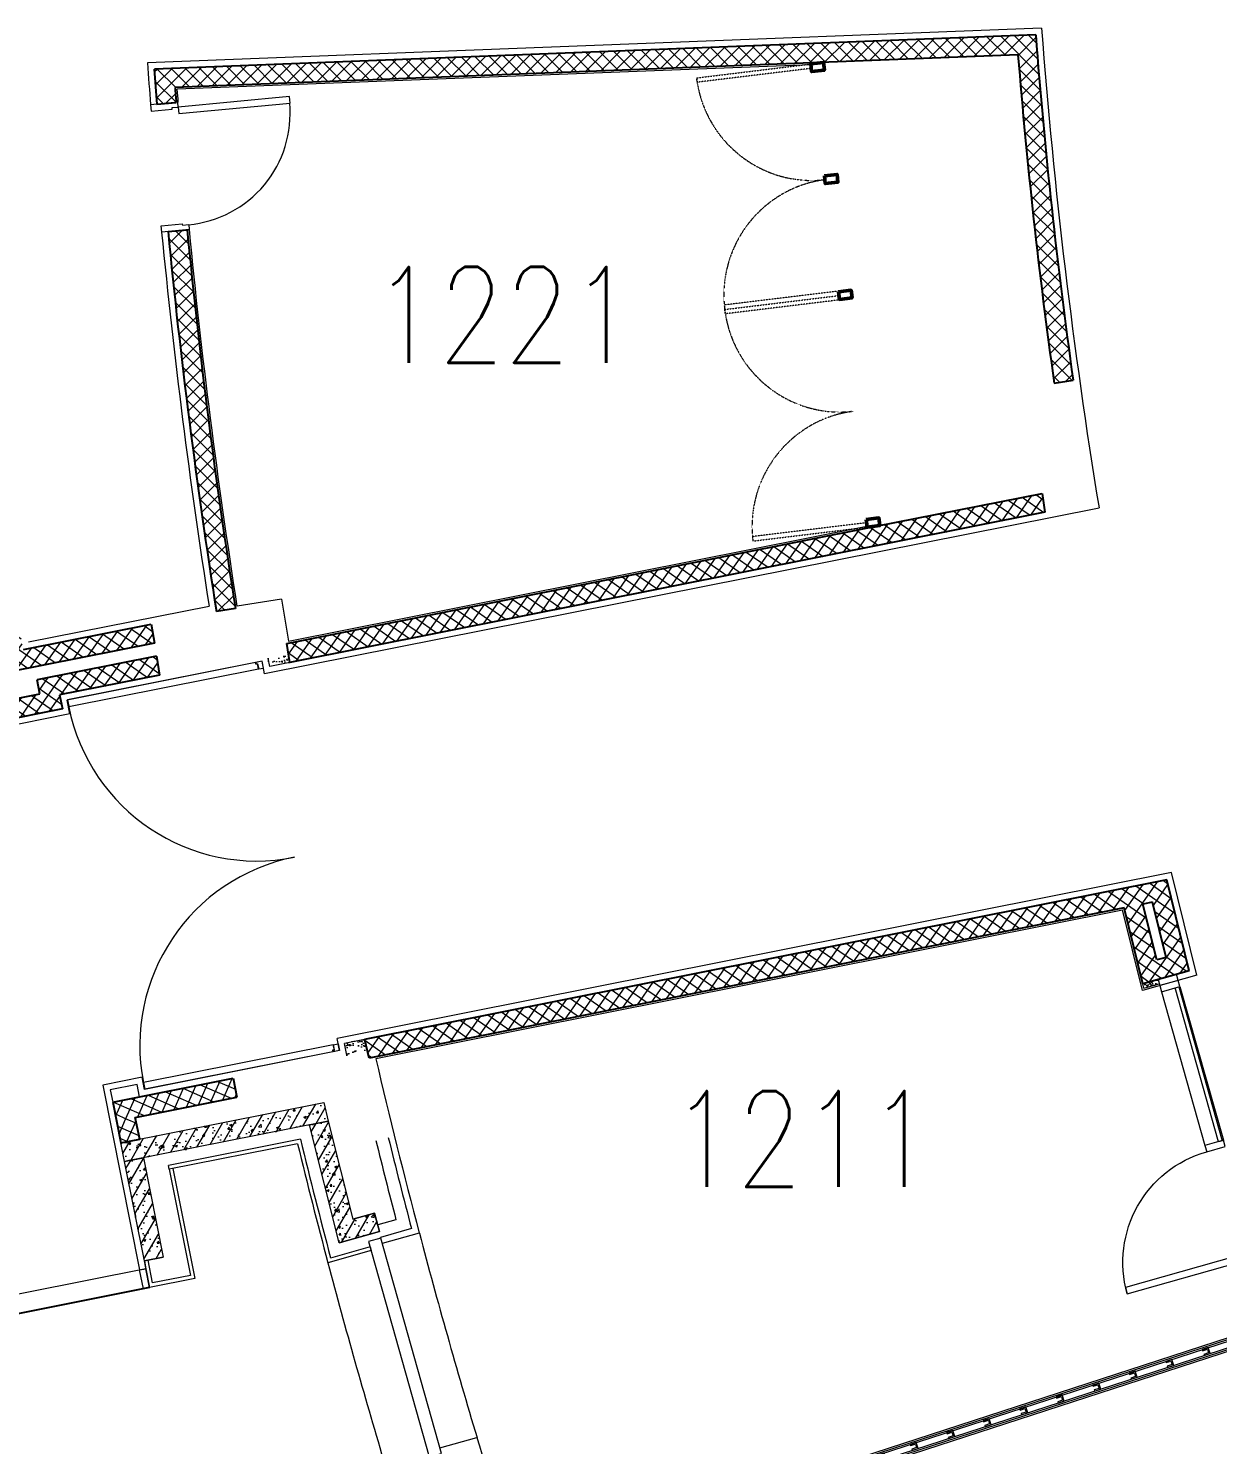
# Model space of a CAD drawing. Header units: inches. Extents: x 13084 to 220150, y 6494 to 167180.
# Drawn here: x 37007 to 46302, y 79286 to 90360 of the extents above; entities that cross this region are included whole.
import ezdxf
from ezdxf.enums import TextEntityAlignment as Align

# ---------------------------------------------------------------- set-up
doc = ezdxf.new("R2010")
doc.units = ezdxf.units.IN
doc.header["$MEASUREMENT"] = 0
doc.linetypes.add('Ground Floor$0$HIDDEN', pattern=[0.375, 0.25, -0.125])
for name, color, linetype, lineweight in [('Ground Floor$0$A-G23-M-Stairs-Concrete', 251, 'Continuous', 25), ('Ground Floor$0$A-G250-G-Walls-Low-Level', 8, 'Continuous', 15), ('Ground Floor$0$A-G250-G-Walls-Precast-Concrete', 7, 'Continuous', 15), ('Ground Floor$0$A-G250-M-Walls-Blockwork', 7, 'Continuous', 25), ('Ground Floor$0$A-G250-M-Walls-Concrete', 7, 'Continuous', 20), ('Ground Floor$0$A-G250-M-Walls-Plasterboard-Partition', 7, 'Continuous', 15), ('Ground Floor$0$A-G252-H-Internal-Walls', 251, 'Continuous', 9), ('Ground Floor$0$A-G262-H-Precast-Panel', 251, 'Continuous', 5), ('Ground Floor$0$A-G312-M-Metal-Cladding', 251, 'Continuous', 9), ('Ground Floor$0$A-G312-M-Wall-Cladding-Panel', 7, 'Continuous', 9), ('Ground Floor$0$A-G312-M-Wall-Finish-Plaster', 7, 'Continuous', 15), ('Ground Floor$0$A-G321-M-Window', 251, 'Continuous', 9), ('Ground Floor$0$A-G322-M-Door', 251, 'Continuous', 15), ('Ground Floor$0$A-G4-M-Furniture-Built-In', 251, 'Continuous', 9), ('Ground Floor$0$Z-Z001-S-Room-Name-Identification-250', 7, 'Continuous', 15)]:
    doc.layers.add(name, color=color, linetype=linetype, lineweight=lineweight)
doc.styles.add('Ground Floor$0$Tag-RomanS', font='romans.shx', dxfattribs={"width": 0.8})
pattern_1 = [(55, (31615.24, 164129.57), (-65.02019, 45.52763), []), (145, (31615.24, 164129.57), (-45.52763, -65.02019), [])]
pattern_2 = [(140, (31615.24, 164129.57), (4.781726, 54.6554), [5.715, -62.865]), (85, (31615.24, 164129.57), (-57.316993, -10.572848), [4.572, -50.292]), (190.451, (31615.637, 164134.124), (-52.535006, 44.08275), [4.857, -53.427]), (136.1842, (31600, 164129.57), (12.6127, 81.32371), [8.5725, -94.2975]), (186.6356, (31601.05, 164136.35), (-74.22767, 71.22127), [7.2855, -80.1405]), (81.184, (31600, 164129.57), (-74.227535, 71.22138), [6.858, -75.438]), (111, (31603.81, 164137.19), (30.679656, 45.484464), [5.715, -62.865]), (56, (31603.81, 164137.19), (-55.25639, 18.54061), [4.572, -50.292]), (161.4514, (31606.365, 164140.98), (-24.576857, 64.024947), [4.857, -53.427]), (127.5, (31615.239, 164129.57), (-25.3665117, 0.926581), [0, -49.6824, 0, -51.054, 0, -50.4825]), (97.5, (31615.24, 164129.57), (-30.054172, 20.045899), [0, -29.1084, 0, -48.5394, 0, -19.2405]), (57.5, (31615.239, 164112.577), (1.718623, 40.6771786), [0, -19.05, 0, -59.436, 0, -78.867]), (47.5, (31615.24, 164104.957), (-7.627947, 44.438754), [0, -24.765, 0, -39.4716, 0, -56.007])]
pattern_3 = [(50, (31615.24, 164129.57), (182.18467, -15.93909), [19.05, -209.55]), (355, (31615.24, 164129.57), (-35.24283, 191.05664), [15.24, -167.64]), (100.451, (31630.42, 164128.24), (146.9425, 175.1167), [16.19, -178.09]), (46.1842, (31615.24, 164180.37), (271.07904, -42.0423), [28.575, -314.325]), (96.6356, (31637.83, 164176.87), (237.4042, 247.42556), [24.285, -267.135]), (351.184, (31615.24, 164180.37), (237.4046, 247.4251), [22.86, -251.46]), (21, (31640.64, 164167.67), (151.61488, -102.26552), [19.05, -209.55]), (326, (31640.64, 164167.67), (61.80203, 184.18797), [15.24, -167.64]), (71.4514, (31653.27, 164159.15), (213.4165, 81.92286), [16.19, -178.09]), (37.5, (31615.24, 164129.57), (3.088603, 84.55504), [0, -165.608, 0, -170.18, 0, -168.275]), (7.5, (31615.24, 164129.57), (66.81966, 100.18057), [0, -97.028, 0, -161.798, 0, -64.135]), (327.5, (31558.6, 164129.57), (135.590595, -5.728744), [0, -63.5, 0, -198.12, 0, -262.89]), (317.5, (31533.2, 164129.57), (148.12918, 25.42649), [0, -82.55, 0, -131.572, 0, -186.69])]
pattern_4 = [(60, (31615.24, 164129.57), (-68.74077, 39.6875), [])]
pattern_5 = [(45, (31615.24, 164129.57), (-56.1266, 56.1266), []), (135, (31615.24, 164129.57), (-56.1266, -56.1266), [])]
pattern_6 = [(140, (31615.24, 164129.57), (7.96954, 91.092334), [9.525, -104.775]), (85, (31615.24, 164129.57), (-95.52832, -17.62141), [7.62, -83.82]), (190.451, (31615.9, 164137.16), (-87.55834, 73.47125), [8.095, -89.045]), (136.1842, (31589.84, 164129.57), (21.02116, 135.53952), [14.2875, -157.1625]), (186.6356, (31591.59, 164140.86), (-123.71278, 118.70212), [12.1425, -133.5675]), (81.184, (31589.84, 164129.57), (-123.71256, 118.7023), [11.43, -125.73]), (111, (31596.19, 164142.27), (51.13276, 75.80744), [9.525, -104.775]), (56, (31596.19, 164142.27), (-92.09398, 30.90101), [7.62, -83.82]), (161.4514, (31600.45, 164148.59), (-40.96143, 106.70825), [8.095, -89.045]), (127.5, (31615.24, 164129.57), (-42.27752, 1.544302), [0, -82.804, 0, -85.09, 0, -84.1375]), (97.5, (31615.24, 164129.57), (-50.090287, 33.409831), [0, -48.514, 0, -80.899, 0, -32.0675]), (57.5, (31615.24, 164101.25), (2.864372, 67.795298), [0, -31.75, 0, -99.06, 0, -131.445]), (47.5, (31615.24, 164088.55), (-12.713246, 74.06459), [0, -41.275, 0, -65.786, 0, -93.345])]

# ---------------------------------------------------------------- blocks, each defined once
blk = doc.blocks.new('Ground Floor$0$tag-roomname')
at = {"lineweight": 18, "ltscale": 0.01, "style": 'Ground Floor$0$Tag-RomanS', "width": 0.8}
blk.add_attdef('ROOM_NO_2', text='', height=3, dxfattribs=at).set_placement((0, 1.612), align=Align.MIDDLE_CENTER)
at = {"linetype": 'ByBlock', "lineweight": 13, "ltscale": 0.01, "style": 'Ground Floor$0$Tag-RomanS', "width": 0.8, "flags": 1}
for tag, p in [('ROOM_NAME_1', (0, -2.288)), ('AREA', (0, -5.744))]:
    blk.add_attdef(tag, text='', height=2.8, dxfattribs=at).set_placement(p, align=Align.MIDDLE_CENTER)
blk = doc.blocks.new('Ground Floor$0$FIRE DOOR 3100mm')
at = {"layer": 'Ground Floor$0$A-G322-M-Door', "linetype": 'Continuous'}
for p, q in [((-3089, -52, 0), (-3103, -52, 0)), ((-3089, -40, 0), (-3089, -52, 0)), ((-13, -41, 0), (-13, -53, 0)), ((-13, -53, 0), (1, -53, 0))]:
    blk.add_line(p, q, dxfattribs=at)
at = {"layer": 'Ground Floor$0$A-G322-M-Door'}
for p, q in [((-3103, -52, 0), (-3103, -1551, 0)), ((-3049, -40, 0), (-3089, -40, 0)), ((-3049, -40, 0), (-3049, -1551, 0)), ((-53, -41, 0), (-13, -41, 0)), ((-53, -41, 0), (-53, -1552, 0)), ((1, -53, 0), (1, -1552, 0)), ((-3049, -1551, 0), (-3103, -1551, 0)), ((-3102, -1551, 0), (-3052, -1551, 0)), ((-53, -1552, 0), (1, -1552, 0)), ((0, -1552, 0), (-50, -1552, 0))]:
    blk.add_line(p, q, dxfattribs=at)
at = {"layer": 'Ground Floor$0$A-G322-M-Door', "elevation": 0}
for points in [[(-3049, -38), (-3049, 0), (-3103, 0), (-3103, -50), (-3091, -50), (-3091, -38), (-3049, -38)], [(-53, -39), (-53, -1), (1, -1), (1, -51), (-11, -51), (-11, -39), (-53, -39)]]:
    blk.add_lwpolyline(points, dxfattribs=at)
at = {"layer": 'Ground Floor$0$A-G322-M-Door'}
for centre, start, end in [((-3051, -51, 0), 270.0847, 0.0108), ((-50, -51, 0), 179.9653, 269.8919)]:
    blk.add_arc(centre, 1501, start, end, dxfattribs=at)
blk = doc.blocks.new('Ground Floor$0$Door1-faculty offices-2300')
at = {"layer": 'Ground Floor$0$A-G321-M-Window', "elevation": 0}
blk.add_lwpolyline([(50, -65), (1300, -65), (1300, -35), (50, -35)], close=True, dxfattribs=at)
at = {"layer": 'Ground Floor$0$A-G322-M-Door'}
for p, q in [((50, 75), (1300, 75)), ((50, -75), (1300, -75))]:
    blk.add_line(p, q, dxfattribs=at)
at = {"layer": 'Ground Floor$0$A-G322-M-Door', "elevation": 0}
for points in [[(2200, 975), (2250, 975), (2250, 75), (2200, 75)], [(50, 75), (50, -75), (0, -75), (0, 75)], [(1350, 75), (1350, -75), (1300, -75), (1300, 75)], [(2300, 75), (2300, -75), (2250, -75), (2250, 75)]]:
    blk.add_lwpolyline(points, close=True, dxfattribs=at)
at = {"layer": 'Ground Floor$0$A-G322-M-Door'}
blk.add_arc((2250, 75), 900, 90, 180, dxfattribs=at)
blk = doc.blocks.new('Ground Floor$0$Part Frame3')
at = {"extrusion": (-4.90887e-13, -3.28e-13, -1)}
for p, q in [((0, 100), (6015, 100)), ((0, 0), (6015, 0))]:
    blk.add_line(p, q, dxfattribs=at)
for p, q in [((0, 100), (0, 0)), ((6015, 100), (6015, 0))]:
    blk.add_line(p, q)
at = {"extrusion": (-4.90887e-13, -2.8924e-12, -1)}
for p, q in [((0, 87), (6015, 87, 0)), ((0, 75), (6015, 75, 0)), ((6015, 25, 0), (0, 25)), ((6015, 12, 0), (0, 12))]:
    blk.add_line(p, q, dxfattribs=at)
at = {"extrusion": (-4.90887e-13, -3.28e-13, -1), "elevation": 0}
for points in [[(0, 25), (0, 75), (-50, 75), (-50, 65), (-10, 65), (-10, 35), (-50, 35), (-50, 25)], [(-300, 25), (-300, 75), (-350, 75), (-350, 65), (-310, 65), (-310, 35), (-350, 35), (-350, 25)], [(-600, 25), (-600, 75), (-650, 75), (-650, 65), (-610, 65), (-610, 35), (-650, 35), (-650, 25)], [(-900, 25), (-900, 75), (-950, 75), (-950, 65), (-910, 65), (-910, 35), (-950, 35), (-950, 25)], [(-1200, 25), (-1200, 75), (-1250, 75), (-1250, 65), (-1210, 65), (-1210, 35), (-1250, 35), (-1250, 25)], [(-1500, 25), (-1500, 75), (-1550, 75), (-1550, 65), (-1510, 65), (-1510, 35), (-1550, 35), (-1550, 25)], [(-1800, 25), (-1800, 75), (-1850, 75), (-1850, 65), (-1810, 65), (-1810, 35), (-1850, 35), (-1850, 25)], [(-2100, 25), (-2100, 75), (-2150, 75), (-2150, 65), (-2110, 65), (-2110, 35), (-2150, 35), (-2150, 25)], [(-2400, 25), (-2400, 75), (-2450, 75), (-2450, 65), (-2410, 65), (-2410, 35), (-2450, 35), (-2450, 25)], [(-2700, 25), (-2700, 75), (-2750, 75), (-2750, 65), (-2710, 65), (-2710, 35), (-2750, 35), (-2750, 25)], [(-3000, 25), (-3000, 75), (-3050, 75), (-3050, 65), (-3010, 65), (-3010, 35), (-3050, 35), (-3050, 25)]]:
    blk.add_lwpolyline(points, close=True, dxfattribs=at)
at = {"extrusion": (4.90887e-13, -3.28e-13, -1), "elevation": 0}
for points in [[(-3315, 25), (-3315, 75), (-3265, 75), (-3265, 65), (-3305, 65), (-3305, 35), (-3265, 35), (-3265, 25)], [(-3615, 25), (-3615, 75), (-3565, 75), (-3565, 65), (-3605, 65), (-3605, 35), (-3565, 35), (-3565, 25)], [(-3915, 25), (-3915, 75), (-3865, 75), (-3865, 65), (-3905, 65), (-3905, 35), (-3865, 35), (-3865, 25)], [(-4215, 25), (-4215, 75), (-4165, 75), (-4165, 65), (-4205, 65), (-4205, 35), (-4165, 35), (-4165, 25)], [(-4515, 25), (-4515, 75), (-4465, 75), (-4465, 65), (-4505, 65), (-4505, 35), (-4465, 35), (-4465, 25)], [(-4815, 25), (-4815, 75), (-4765, 75), (-4765, 65), (-4805, 65), (-4805, 35), (-4765, 35), (-4765, 25)], [(-5115, 25), (-5115, 75), (-5065, 75), (-5065, 65), (-5105, 65), (-5105, 35), (-5065, 35), (-5065, 25)], [(-5415, 25), (-5415, 75), (-5365, 75), (-5365, 65), (-5405, 65), (-5405, 35), (-5365, 35), (-5365, 25)], [(-5715, 25), (-5715, 75), (-5665, 75), (-5665, 65), (-5705, 65), (-5705, 35), (-5665, 35), (-5665, 25)], [(-6015, 25), (-6015, 75), (-5965, 75), (-5965, 65), (-6005, 65), (-6005, 35), (-5965, 35), (-5965, 25)]]:
    blk.add_lwpolyline(points, close=True, dxfattribs=at)
blk = doc.blocks.new('Ground Floor$0$cb-b')
at = {"layer": 'Ground Floor$0$A-G4-M-Furniture-Built-In', "linetype": 'Ground Floor$0$HIDDEN', "ltscale": 0.25, "elevation": 0}
for points in [[(0, 100), (35, 100), (35, 999), (0, 999)], [(1824, 100), (1789, 100), (1789, 999), (1824, 999)], [(1824, 100), (1859, 100), (1859, 999), (1824, 999)], [(3648, 100), (3613, 100), (3613, 999), (3648, 999)]]:
    blk.add_lwpolyline(points, close=True, dxfattribs=at)
at = {"layer": 'Ground Floor$0$A-G4-M-Furniture-Built-In', "lineweight": 50, "ltscale": 0.02}
blk.add_lwpolyline([(60, 100), (0, 100), (0, 0), (60, 0)], close=True, dxfattribs=at)
at = {"layer": 'Ground Floor$0$A-G4-M-Furniture-Built-In', "lineweight": 50, "ltscale": 0.02, "elevation": 0}
for points in [[(1854, 100), (1794, 100), (1794, 0), (1854, 0)], [(2766, 100), (2706, 100), (2706, 0), (2766, 0)], [(3648, 100), (3588, 100), (3588, 0), (3648, 0)]]:
    blk.add_lwpolyline(points, close=True, dxfattribs=at)
at = {"layer": 'Ground Floor$0$A-G4-M-Furniture-Built-In', "linetype": 'Ground Floor$0$HIDDEN', "ltscale": 0.25}
for centre, start, end in [((2, 89, 0), 0.71, 90.1202), ((1822, 89, 0), 89.8798, 179.29), ((1826, 89, 0), 0.71, 90.1202), ((3646, 89, 0), 89.8798, 179.29)]:
    blk.add_arc(centre, 910, start, end, dxfattribs=at)

msp = doc.modelspace()

# ---------------------------------------------------------------- hatches: boundary and pattern name
at = {"layer": 'Ground Floor$0$A-G252-H-Internal-Walls'}
h = msp.add_hatch(dxfattribs=at)
h.set_pattern_fill('ANSI37', color=256, scale=25, style=0)
h.set_pattern_definition(pattern_5)
h.paths.add_polyline_path([(37992, 90041, 0.001365), (38012, 89767), (38161, 89781, -0.000578), (38153, 89897), (44742, 90153, 0.014847), (45024, 87585), (45173, 87608, -0.015662), (44880, 90308)])
h = msp.add_hatch(dxfattribs=at)
h.set_pattern_fill('ANSI37', color=256, scale=25, style=0)
h.set_pattern_definition(pattern_5)
h.paths.add_polyline_path([(38248, 88785), (38099, 88771, 0.014906), (38477, 85800), (38625, 85824, -0.014901)])
h = msp.add_hatch(dxfattribs=at)
h.set_pattern_fill('ANSI37', color=256, scale=25, angle=10, style=0)
h.set_pattern_definition(pattern_1)
h.paths.add_polyline_path([(32744, 86811), (32807, 86824), (32788, 86922), (32553, 86875), (32572, 86777), (32646, 86792), (32995, 85036), (31975, 84833), (31626, 86589), (31689, 86601), (31670, 86700), (31435, 86653), (31454, 86555), (31528, 86569), (31877, 84814), (30857, 84611), (30508, 86366), (30571, 86379), (30552, 86477), (30316, 86430), (30336, 86332), (30409, 86347), (30759, 84591), (29739, 84388), (29389, 86144), (29453, 86157), (29434, 86255), (29223, 86213), (29591, 84360), (29447, 84331, 0.001384), (29500, 84007), (29648, 84031, -0.000986), (29610, 84262), (34083, 85151), (34197, 84579), (29706, 83686), (29731, 83538), (37273, 85038), (37251, 85148), (38032, 85303), (38008, 85451), (37075, 85266), (37097, 85156), (34344, 84609), (34299, 84835), (36847, 85341), (36850, 85326), (37992, 85553), (37968, 85702), (36968, 85503), (36940, 85643), (36793, 85611), (36818, 85488), (34270, 84982), (33842, 87132), (33671, 87097), (33690, 86999), (33764, 87014), (34113, 85258), (33093, 85056)])
h = msp.add_hatch(dxfattribs=at)
h.set_pattern_fill('ANSI37', color=256, scale=25, angle=10, style=0)
h.set_pattern_definition([(55, (31616.76, 164122.44), (-65.02019, 45.52763), []), (145, (31616.76, 164122.44), (-45.52763, -65.02019), [])])
h.paths.add_polyline_path([(44951, 86576), (44928, 86724), (43619, 86464), (39027, 85550), (39051, 85402)])
h = msp.add_hatch(dxfattribs=at)
h.set_pattern_fill('AR-CONC', color=256, scale=0.5, angle=90, style=0)
h.set_pattern_definition(pattern_6)
h.paths.add_polyline_path([(39040, 85460), (38880, 85434), (38893, 85371), (39050, 85402)])
h = msp.add_hatch(dxfattribs=at)
h.set_pattern_fill('ANSI37', color=256, scale=25, angle=10, style=0)
h.set_pattern_definition(pattern_1)
h.paths.add_polyline_path([(45571, 83483), (45717, 82889), (46078, 82991), (45904, 83702), (39635, 82454), (39670, 82308)])
h.paths.add_polyline_path([(45718, 83512), (45793, 83527), (45898, 83096), (45825, 83076)], flags=16)
h = msp.add_hatch(dxfattribs=at)
h.set_pattern_fill('AR-CONC', color=256, scale=0.3, angle=90, style=0)
h.set_pattern_definition(pattern_2)
h.paths.add_polyline_path([(45836, 82923), (45717, 82889), (45725, 82856), (45845, 82890)])
h = msp.add_hatch(dxfattribs=at)
h.set_pattern_fill('AR-CONC', color=256, scale=0.3, angle=90, style=0)
h.set_pattern_definition(pattern_2)
h.paths.add_polyline_path([(45845, 82890), (45836, 82923), (45717, 82889), (45725, 82856)])
h = msp.add_hatch(dxfattribs=at)
h.set_pattern_fill('AR-CONC', color=256, scale=0.5, angle=90, style=0)
h.set_pattern_definition(pattern_6)
h.paths.add_polyline_path([(39634, 82457), (39478, 82426), (39497, 82331), (39655, 82369)])
h = msp.add_hatch(dxfattribs=at)
h.set_pattern_fill('ANSI37', color=256, scale=25, angle=10, style=0)
h.set_pattern_definition([(66.2635, (33288.115, 79730.1), (-72.6604, 31.9509), []), (156.2635, (33288.115, 79730.1), (-31.9509, -72.6604), [])])
h.paths.add_polyline_path([(38608, 82151), (37666, 81963), (37696, 81816), (38637, 82003)])
h.paths.add_polyline_path([(37843, 81845), (37696, 81816), (37729, 81646), (37877, 81675)])
at = {"layer": 'Ground Floor$0$A-G262-H-Precast-Panel'}
h = msp.add_hatch(dxfattribs=at)
h.set_pattern_fill('AR-CONC', color=256, style=0)
h.set_pattern_definition(pattern_3)
h.paths.add_polyline_path([(39316, 81962), (39351, 81816), (37759, 81499), (37729, 81646)])
h = msp.add_hatch(dxfattribs=at)
h.set_pattern_fill('ANSI31', color=256, scale=25, angle=15, style=0)
h.set_pattern_definition(pattern_4)
h.paths.add_polyline_path([(39316, 81962), (39351, 81816), (37759, 81499), (37729, 81646)])
h = msp.add_hatch(dxfattribs=at)
h.set_pattern_fill('AR-CONC', color=256, style=0)
h.set_pattern_definition(pattern_3)
h.paths.add_polyline_path([(39204, 81787), (39351, 81816), (39543, 81048), (39712, 81095), (39752, 80952), (39437, 80863)])
h = msp.add_hatch(dxfattribs=at)
h.set_pattern_fill('ANSI31', color=256, scale=25, angle=15, style=0)
h.set_pattern_definition(pattern_4)
h.paths.add_polyline_path([(39204, 81787), (39351, 81816), (39543, 81048), (39712, 81095), (39752, 80952), (39437, 80863)])
h = msp.add_hatch(dxfattribs=at)
h.set_pattern_fill('AR-CONC', color=256, style=0)
h.set_pattern_definition(pattern_3)
h.paths.add_polyline_path([(37906, 81528), (38060, 80752), (37913, 80723), (37759, 81499)])
h = msp.add_hatch(dxfattribs=at)
h.set_pattern_fill('ANSI31', color=256, scale=25, angle=15, style=0)
h.set_pattern_definition(pattern_4)
h.paths.add_polyline_path([(37906, 81528), (38060, 80752), (37913, 80723), (37759, 81499)])

# ---------------------------------------------------------------- linework, layer by layer
at = {"layer": 'Ground Floor$0$A-G23-M-Stairs-Concrete'}
msp.add_line((37955, 80514, 0), (32340, 79397, 0), dxfattribs=at)
at = {"layer": 'Ground Floor$0$A-G250-G-Walls-Low-Level'}
for centre, radius, start, end in [((88245, 93667), 49835, 194.797, 196.7056), ((88115, 93630), 50450, 194.8405, 196.6586)]:
    msp.add_arc(centre, radius, start, end, dxfattribs=at)
at = {"layer": 'Ground Floor$0$A-G250-G-Walls-Precast-Concrete'}
for p, q in [((39712, 81095), (39543, 81048)), ((39752, 80952), (39712, 81095)), ((39437, 80863), (39752, 80952)), ((37914, 80722, 0), (38061, 80751, 0))]:
    msp.add_line(p, q, dxfattribs=at)
for points in [[(39316, 81962), (39351, 81816), (37759, 81499), (37729, 81646)], [(37906, 81528), (38061, 80751), (37914, 80722), (37759, 81499)]]:
    msp.add_lwpolyline(points, close=True, dxfattribs=at)
msp.add_lwpolyline([(39204, 81787), (39351, 81816), (39543, 81048), (39712, 81095), (39752, 80952), (39437, 80863), (39204, 81787)], dxfattribs=at)
at = {"layer": 'Ground Floor$0$A-G250-M-Walls-Blockwork'}
for p, q in [((44880, 90308, 0), (37992, 90041, 0)), ((44742, 90153, 0), (38153, 89897, 0)), ((38012, 89767, 0), (38161, 89781, 0)), ((38100, 88771, 0), (38249, 88785, 0)), ((45024, 87585, 0), (45173, 87608)), ((43619, 86464, 0), (44929, 86724, 0)), ((44929, 86724, 0), (44952, 86576)), ((44952, 86576, 0), (39050, 85402, 0)), ((39026, 85550, 0), (43619, 86464, 0)), ((38625, 85824, 0), (38477, 85800, 0)), ((36968, 85503, 0), (37968, 85702, 0)), ((37968, 85702, 0), (37992, 85553, 0)), ((37968, 85702, 0), (37992, 85553, 0)), ((37992, 85553, 0), (36850, 85326, 0)), ((39050, 85402, 0), (39026, 85550, 0)), ((38008, 85451), (37075, 85266, 0)), ((38008, 85450), (38032, 85303)), ((38032, 85303), (37251, 85148, 0)), ((37097, 85156, 0), (37075, 85266, 0)), ((34344, 84609, 0), (37097, 85156, 0)), ((37251, 85148, 0), (37273, 85038, 0)), ((37273, 85038, 0), (29731, 83538)), ((45904, 83702), (39634, 82454)), ((46078, 82991), (45904, 83702)), ((45793, 83527), (45718, 83512)), ((45825, 83076), (45718, 83512)), ((45898, 83096), (45793, 83527)), ((45571, 83483), (39670, 82308)), ((45717, 82889), (45571, 83483)), ((45898, 83096), (45825, 83076, 0)), ((46078, 82991), (45717, 82889, 0)), ((39635, 82454, 0), (39669, 82311, 0)), ((37666, 81963), (38608, 82151, 0)), ((38608, 82151, 0), (38637, 82004, 0)), ((37666, 81963), (37729, 81646)), ((37843, 81845, 0), (38637, 82004, 0)), ((37877, 81675), (37843, 81845, 0)), ((37729, 81646), (37877, 81675))]:
    msp.add_line(p, q, dxfattribs=at)
for centre, radius, start, end in [((88115, 93630, 0), 43363, 184.393, 187.9822), ((88115, 93630, 0), 43513, 184.5832, 187.9857), ((88114, 93629, 0), 50251, 184.0952, 184.4079), ((88115, 93630, 0), 50101, 184.2725, 184.405), ((88115, 93630, 0), 50252, 185.5481, 188.9641), ((88115, 93630, 0), 50102, 185.5486, 188.9633)]:
    msp.add_arc(centre, radius, start, end, dxfattribs=at)
at = {"layer": 'Ground Floor$0$A-G250-M-Walls-Concrete'}
for p, q in [((38893, 85371, 0), (38880, 85434, 0)), ((39050, 85402, 0), (38893, 85371, 0)), ((39634, 82454), (39478, 82423)), ((39497, 82331, 0), (39478, 82423, 0))]:
    msp.add_line(p, q, dxfattribs=at)
at = {"layer": 'Ground Floor$0$A-G312-M-Metal-Cladding'}
for p, q in [((38137, 81445), (38107, 81439)), ((38107, 81439), (38273, 80608, 0)), ((38137, 81445), (38308, 80585, 0)), ((37943, 80728), (37914, 80722)), ((37955, 80514, 0), (37914, 80722)), ((37978, 80550, 0), (37943, 80728)), ((38308, 80585, 0), (37955, 80514, 0)), ((38273, 80608, 0), (37978, 80550, 0)), ((38308, 80586, 0), (38308, 80586, 0))]:
    msp.add_line(p, q, dxfattribs=at)
at = {"layer": 'Ground Floor$0$A-G312-M-Wall-Cladding-Panel'}
for p, q in [((39133, 81674), (38101, 81469)), ((39111, 81639), (38107, 81439)), ((38107, 81439), (38101, 81469)), ((39685, 80803), (39348, 80708)), ((39677, 80832), (39369, 80745)), ((39677, 80832), (39685, 80803))]:
    msp.add_line(p, q, dxfattribs=at)
for radius, start, end in [(50450, 193.7493, 194.8405), (50420, 193.7167, 194.8058)]:
    msp.add_arc((88115, 93630), radius, start, end, dxfattribs=at)
at = {"layer": 'Ground Floor$0$A-G312-M-Wall-Finish-Plaster'}
for p, q in [((44926, 90360), (37938, 90089, 0)), ((43122, 90075, 0), (38169, 89883, 0)), ((38012, 89767, 0), (37962, 89763, 0)), ((38176, 89783, 0), (38161, 89781, 0)), ((38100, 88771, 0), (38049, 88766, 0)), ((38249, 88785, 0), (38263, 88787, 0)), ((39039, 85568), (43561, 86467, 0)), ((37007, 85562, 0), (38420, 85843, 0)), ((38985, 85897), (38638, 85841, 0)), ((38985, 85897), (39039, 85568)), ((38834, 85411), (37309, 85108, 0)), ((37331, 84999, 0), (29200, 83382, 0)), ((46138, 82957), (45942, 83760)), ((39723, 82304), (45559, 83467)), ((45714, 82837), (45559, 83467)), ((46138, 82957), (45714, 82837)), ((45993, 82916), (45980, 82964)), ((45725, 82856), (45717, 82889)), ((45725, 82856), (45845, 82890, 0)), ((45836, 82923), (45849, 82875)), ((39761, 80901), (39760, 80907)), ((40062, 80940), (39773, 80859))]:
    msp.add_line(p, q, dxfattribs=at)
at = {"layer": 'Ground Floor$0$A-G312-M-Wall-Finish-Plaster', "ltscale": 0.02}
for p, q in [((45375, 86609), (38853, 85312, 0)), ((38853, 85312, 0), (38834, 85411, 0)), ((37331, 84999, 0), (37309, 85108, 0)), ((45942, 83760), (39420, 82462)), ((39439, 82367, 0), (39420, 82462, 0)), ((39439, 82367, 0), (37915, 82064, 0)), ((37896, 82159, 0), (37588, 82098, 0)), ((37588, 82098, 0), (37876, 80652, 0)), ((37857, 82101, 0), (37647, 82059, 0)), ((37647, 82059, 0), (37666, 81963, 0)), ((37876, 82005, 0), (37857, 82101, 0)), ((37915, 82064, 0), (37896, 82159, 0)), ((37876, 80652, 0), (37926, 80661, 0)), ((37914, 80722), (37926, 80661, 0))]:
    msp.add_line(p, q, dxfattribs=at)
at = {"layer": 'Ground Floor$0$A-G312-M-Wall-Finish-Plaster'}
for points in [[(39723, 81664, 0.003199), (39880, 81045), (39737, 81005)], [(39820, 81688, 0.003691), (40001, 80975), (39760, 80907)], [(40224, 79260), (40513, 79342, 0.005383), (40832, 78319, 0.005282)]]:
    msp.add_lwpolyline(points, format="xyb", dxfattribs=at)
at = {"layer": 'Ground Floor$0$A-G312-M-Wall-Finish-Plaster', "ltscale": 0.02}
msp.add_arc((88115, 93630), 43313, 184.3294, 189.3279, dxfattribs=at)
at = {"layer": 'Ground Floor$0$A-G312-M-Wall-Finish-Plaster'}
for centre, radius, start, end in [((88115, 93630, 0), 50302, 184.0364, 184.4089), ((88115, 93630, 0), 50087, 184.2903, 184.4047), ((88115, 93630, 0), 50302, 185.5479, 188.9055), ((88115, 93630, 0), 50087, 185.5486, 188.9461), ((88187, 93646), 49774, 193.1722, 194.7893)]:
    msp.add_arc(centre, radius, start, end, dxfattribs=at)
at = {"layer": 'Ground Floor$0$A-G321-M-Window'}
msp.add_lwpolyline([(40236, 79217), (39761, 80901), (39665, 80874), (40140, 79190)], close=True, dxfattribs=at)
at = {"layer": 'Ground Floor$0$A-G321-M-Window', "elevation": 0}
msp.add_lwpolyline([(33316, 79592), (37955, 80514), (37926, 80661), (33286, 79739)], dxfattribs=at)
msp.add_lwpolyline([(37876, 80652), (37926, 80661), (37955, 80514), (37906, 80505)], close=True, dxfattribs=at)
at = {"layer": 'Ground Floor$0$A-G322-M-Door', "elevation": 0}
for points in [[(39053, 89776), (39049, 89826), (38179, 89744), (38183, 89695)], [(38131, 89728), (38130, 89740), (38179, 89744), (38176, 89783), (37962, 89763), (37966, 89713)], [(38210, 88832), (38211, 88820), (38260, 88825), (38263, 88787), (38049, 88766), (38044, 88816)]]:
    msp.add_lwpolyline(points, close=True, dxfattribs=at)
at = {"layer": 'Ground Floor$0$A-G322-M-Door'}
msp.add_arc((38180, 89694, 0), 873, 275.2243, 5.3345, dxfattribs=at)

# ---------------------------------------------------------------- block references
at = {"layer": 'Ground Floor$0$A-G250-M-Walls-Blockwork', "rotation": 96.9333689444832}
msp.add_blockref('Ground Floor$0$cb-b', (43661, 86472), dxfattribs=at)
at = {"layer": 'Ground Floor$0$A-G250-M-Walls-Plasterboard-Partition', "rotation": 18.00000000055953}
msp.add_blockref('Ground Floor$0$Part Frame3', (40816, 78208), dxfattribs=at)
at = {"layer": 'Ground Floor$0$A-G322-M-Door', "rotation": 281.2499700309774}
msp.add_blockref('Ground Floor$0$FIRE DOOR 3100mm', (39439, 82368), dxfattribs=at)
at = {"layer": 'Ground Floor$0$A-G322-M-Door', "xscale": -1}
for p, rotation in [((45921, 82896, 0), 105.78664353345), ((46876, 79671, 0), 110.2129606556138)]:
    msp.add_blockref('Ground Floor$0$Door1-faculty offices-2300', p, dxfattribs=dict(at, rotation=rotation))
at = {"layer": 'Ground Floor$0$Z-Z001-S-Room-Name-Identification-250'}
ref = msp.add_blockref('Ground Floor$0$tag-roomname', (40726, 87717), dxfattribs=dict(at, xscale=250, yscale=250, zscale=250))
ref.add_attrib('ROOM_NO_2', '1221', dxfattribs={"layer": '0', "lineweight": 18, "ltscale": 0.01, "height": 750, "style": 'Ground Floor$0$Tag-RomanS', "width": 0.8}).set_placement((40726, 88120), align=Align.MIDDLE_CENTER)
ref = msp.add_blockref('Ground Floor$0$tag-roomname', (43055, 81274), dxfattribs=dict(at, xscale=250, yscale=250, zscale=250))
ref.add_attrib('ROOM_NO_2', '1211', dxfattribs={"layer": '0', "lineweight": 18, "ltscale": 0.01, "height": 750, "style": 'Ground Floor$0$Tag-RomanS', "width": 0.8}).set_placement((43055, 81676), align=Align.MIDDLE_CENTER)

doc.saveas('drawing.dxf')
